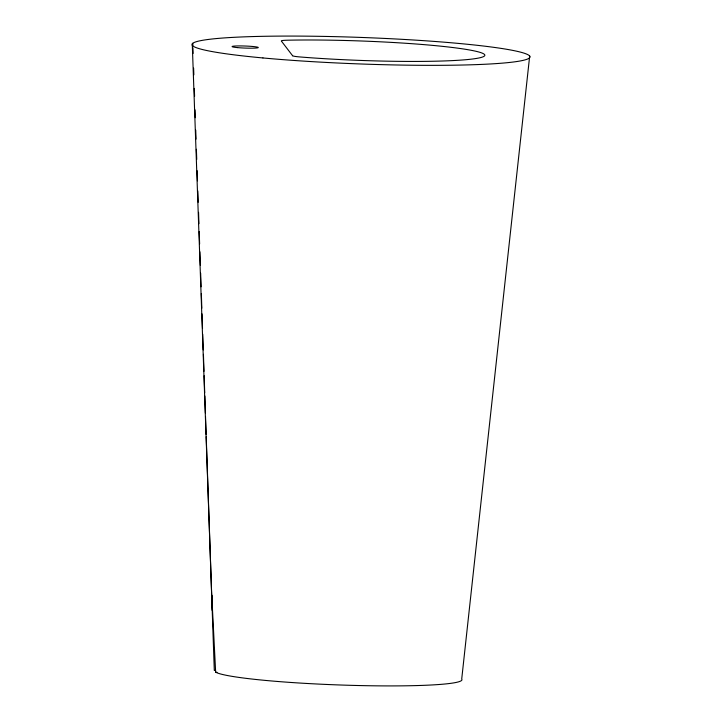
<?xml version="1.0" encoding="UTF-8"?>
<svg xmlns="http://www.w3.org/2000/svg" width="722" height="722" viewBox="0 0 722 722"><rect width="100%" height="100%" fill="white"/><g stroke="black" fill="none" stroke-linecap="round" stroke-linejoin="round"><path stroke-width="1.08" d="M212.133 610.352L211.961 595.325M529.677 56.036L461.71 679.095A123.931 9.72 2.1 0 1 351.172 685.34A123.931 9.72 2.1 0 1 215.643 672.182L211.88 597.572M192.774 43.32L192.846 45.567M192.927 47.823L193.117 53.455M193.613 68.112L193.848 74.862M194.308 88.4L194.588 96.279M195.039 109.816L195.31 117.722M195.734 130.104L196.041 139.12M196.384 149.264L196.736 159.427M197.133 170.645L197.467 180.843M197.828 190.933L198.198 202.268M198.568 212.34L198.929 223.685M199.2 231.572L199.624 243.973M199.913 251.779L200.355 265.398M200.653 273.187L201.086 286.815M201.348 293.475L201.817 308.231M202.007 313.871L202.512 328.528M202.701 334.115L203.243 349.944M203.433 354.322L203.974 371.361M204.164 375.729L204.705 392.777M204.858 396.008L205.391 413.074M205.508 416.459L206.131 434.491M206.203 436.675L214.299 670.422A13.149 1.029 2.1 0 1 215.589 670.404M192.323 45.387L211.844 599.964M217.024 672.29A13.149 1.029 2.1 0 1 215.643 672.182M292.609 55.747L281.327 40.992A15.018 1.182 2.1 0 1 287.401 40.206A123.931 9.72 2.1 0 1 449.319 47.111A123.931 9.72 2.1 0 1 459.336 60.206A123.931 9.72 2.1 0 1 300.226 56.975A15.018 1.182 2.1 0 1 292.609 55.747M237.574 47.616A13.149 1.029 2.1 0 0 258.268 47.625A13.149 1.029 2.1 0 0 239.74 45.919A13.149 1.029 2.1 0 0 237.574 47.616M262.943 57.95A169.11 13.267 2.1 0 0 529.226 58.103A169.11 13.267 2.1 0 0 290.822 36.073A169.11 13.267 2.1 0 0 262.943 57.95"/></g></svg>
